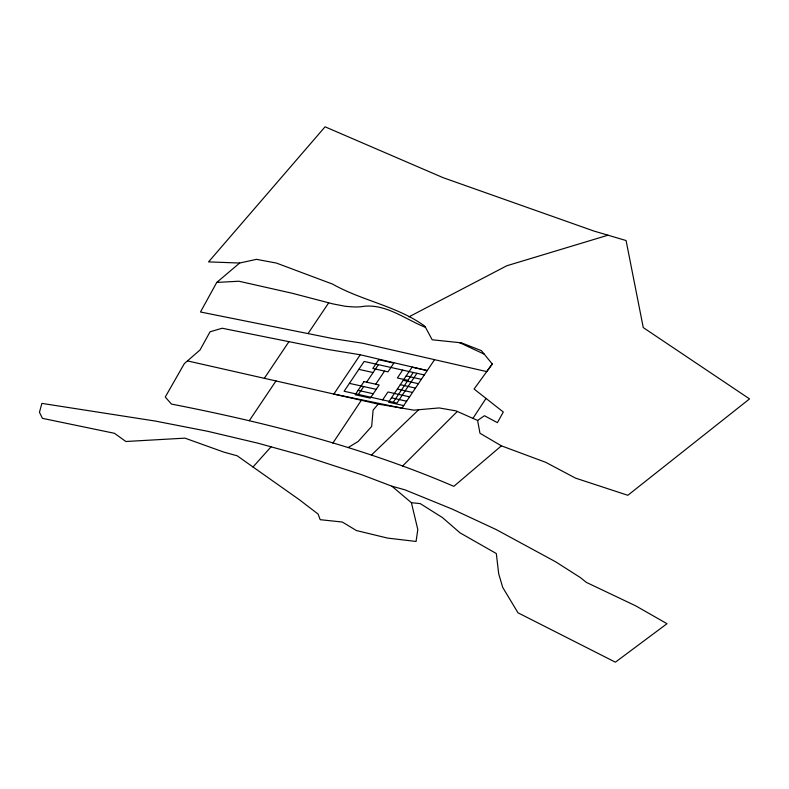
<?xml version="1.0" encoding="UTF-8"?>
<svg xmlns="http://www.w3.org/2000/svg" width="789" height="789" viewBox="0 0 789 789"><rect width="100%" height="100%" fill="white"/><g stroke="black" fill="none" stroke-linecap="round" stroke-linejoin="round"><path stroke-width="1.18" d="M216.758 282.432L239.649 263.033L256.484 259.344L276.426 263.072L332.623 284.129C362.23 300.885 397.074 306.024 424.886 326.222L432.165 339.773L461.427 342.84L481.418 350.661L492.257 364.005L486.744 371.599L362.506 343.195L333.422 338.688L200.485 312L216.758 282.432L238.899 281.229L292.374 293.301L332.771 303.873L345.631 306.339L352.851 306.891A28.621 16.53 0 0 0 364.419 306.24C386.797 304.159 405.704 319.555 425.488 327.346M472.917 418.377L486.024 398.415M332.84 443.132L361.332 400.289M264.335 378.316L288.952 341.657M249.314 420.655L275.982 380.949M308.035 333.589L328.688 302.838M403.702 405.595L388.533 402.193L412.065 367.171L427.224 370.564L360.248 354.764L333.846 394.066L401.995 408.14L434.295 360.06M358.393 394.451L363.699 386.551M366.638 382.182L378.414 364.646M375.732 384.223L384.559 371.086M382.655 399.885L387.961 391.985L409.58 396.837M402.676 370.08L397.37 377.98L407.952 380.347M393.238 402.252L413.258 372.447M416.957 373.276L396.936 403.08L344.112 391.255L364.133 361.451L424.285 374.943M492.257 364.005L474.09 389.036L503.303 412.016L497.405 422.677L484.436 415.724L477.611 420.458L456.032 410.882L439.167 407.933L413.919 410.152L378.187 404.116L187.476 360.898L184.33 363.63L165.256 397.035L171.45 404.076C267.737 422.845 363.532 447.511 453.843 486.34L501.4 445.834L545.682 462.305L575.497 478.114L627.837 495.285L749.55 398.909L643.262 327.583L626.081 240.537L593.811 231.009L443.181 177.703L325.068 126.812L208.562 261.899L239.649 263.033M378.187 404.116L373.108 410.142L371.668 426.435L358.186 441.465L348.146 447.56M391.867 486.202L411.404 502.701L420.202 503.589L442.363 517.525L460.017 532.841L496.311 553.533L498.678 573.702L502.701 587.381L517.998 612.806L615.39 662.188L667.001 623.704L635.648 605.814L586.355 582.381L580.388 577.587L555.495 561.719L496.202 529.577L452.255 509.112L404.836 489.791L391.867 486.202L361.944 474.81L304.14 455.983L257.924 443.181L207.685 431.297L155.147 421.04L41.896 403.386L39.45 412.282L42.438 418.348L114.454 433.299L125.865 441.505L184.951 438.142L223.76 452.087L237.213 455.815L253.013 466.999L271.051 446.821M402.587 466.003L457.324 411.454M371.402 455.075L418.673 409.738M187.476 360.898L200.071 349.921L210.061 331.774L222.173 328.244L327.682 349.428L360.248 354.764M408.939 316.843L506.814 265.755L608.003 235.201M461.427 342.84L459.592 342.643L484.278 354.182M406.177 375.929L421.346 379.322M358.827 369.351L373.108 372.546M403.238 380.308L418.407 383.701M400.299 384.687L415.468 388.08M397.36 389.066L412.519 392.458M349.419 383.355L376.215 389.362M358.117 390.348L373.276 393.741M391.472 397.814L406.641 401.216M501.4 445.834L479.978 433.269L477.611 420.458M253.013 466.999L299.307 499.684L318.066 514.053L320.196 519.685L342.308 522.032L356.401 530.543L387.606 538.098L416.079 541.451L417.795 529.498L411.404 502.701M363.995 381.59L355.168 394.727L370.337 398.12L379.164 384.983L363.995 381.59M378.7 359.705L372.812 368.453L387.981 371.856L393.859 363.098L378.7 359.705"/></g></svg>
